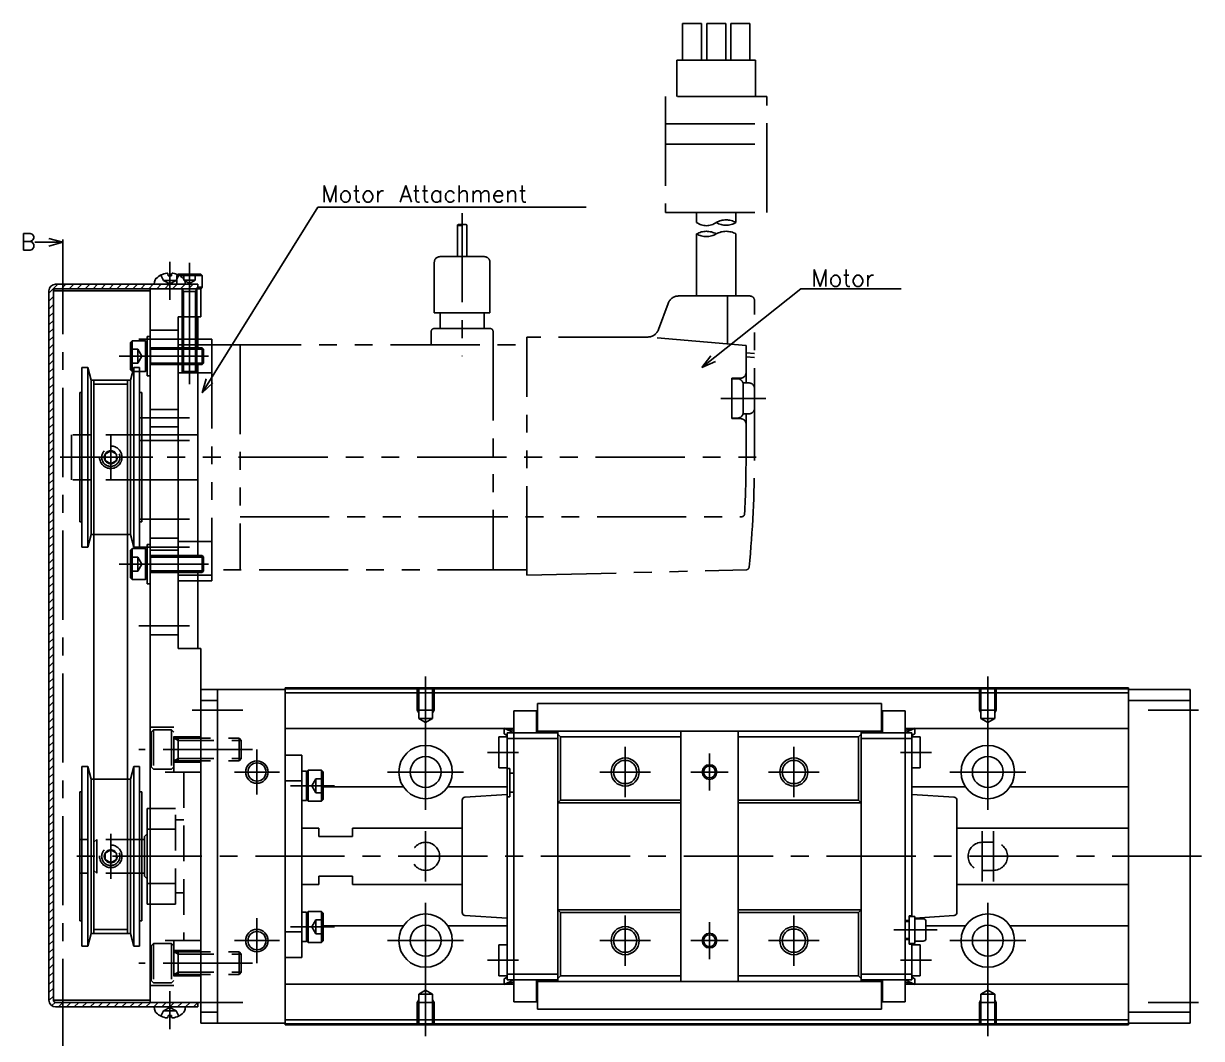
# Model space of a CAD drawing. Extents: x -2 to 402, y -8 to 279.
# Drawn here: x 188.3 to 397.8, y 98.9 to 279.5 of the extents above; entities that cross this region are included whole.
import ezdxf

# ---------------------------------------------------------------- set-up
doc = ezdxf.new("R2010")
doc.units = 0
doc.header["$LTSCALE"] = 0.5
for name, pattern in [('CENTER', [50.8, 31.75, -6.35, 6.35, -6.35]), ('DASHED', [19.05, 12.7, -6.35]), ('PHANTOM', [63.5, 31.75, -6.35, 6.35, -6.35, 6.35, -6.35])]:
    doc.linetypes.add(name, pattern=pattern)
for name, color, linetype in [('MSM_CENTER', 1, 'CENTER'), ('MSM_CONTINUOUS', 7, 'CONTINUOUS'), ('MSM_DASHED', 4, 'DASHED'), ('MSM_IMAGINARY', 6, 'PHANTOM'), ('MSM_NARROW', 5, 'CONTINUOUS'), ('MSM_PART_NUMBER', 7, 'CONTINUOUS')]:
    doc.layers.add(name, color=color, linetype=linetype)
doc.styles.get("Standard").update_dxf_attribs({"font": 'txt.shx', "height": 3, "bigfont": 'bigfont.shx'})

msp = doc.modelspace()

# ---------------------------------------------------------------- linework, layer by layer
at = {"layer": 'MSM_CENTER'}
for p, q in [((195.26, 240.06), (195.26, 96.3)), ((214.26, 237.06), (214.26, 230.3)), ((217.76, 236.9), (217.76, 215.3)), ((217.76, 223.3), (208.76, 223.3)), ((205.26, 220.3), (222.26, 220.3)), ((217.76, 209.3), (208.76, 209.3)), ((203.76, 206.3), (203.76, 198.3)), ((217.76, 205.3), (208.76, 205.3)), ((196.26, 202.3), (211.26, 202.3)), ((217.76, 191.3), (208.76, 191.3)), ((217.76, 186.3), (208.76, 186.3)), ((205.26, 183.3), (222.26, 183.3)), ((217.76, 172.3), (208.76, 172.3)), ((259.76, 153.09), (259.76, 163.3)), ((359.76, 153.09), (359.76, 163.3)), ((218.26, 157.3), (227.26, 157.3)), ((397.26, 157.3), (388.26, 157.3)), ((259.76, 139.55), (259.76, 153.05)), ((359.76, 139.55), (359.76, 153.05)), ((228.96, 150.3), (208.76, 150.3)), ((229.76, 150.3), (229.76, 142.3)), ((270.76, 149.8), (276.26, 149.8)), ((295.26, 141.8), (295.26, 150.8)), ((310.26, 143), (310.26, 149.6)), ((325.26, 141.8), (325.26, 150.8)), ((349.76, 149.8), (344.26, 149.8)), ((225.76, 146.3), (233.76, 146.3)), ((253.01, 146.3), (266.51, 146.3)), ((290.76, 146.3), (299.76, 146.3)), ((306.96, 146.3), (313.56, 146.3)), ((320.76, 146.3), (329.76, 146.3)), ((353.01, 146.3), (366.51, 146.3)), ((235.76, 143.86), (243.56, 143.86)), ((203.76, 135.3), (203.76, 127.3)), ((259.76, 126.8), (259.76, 135.8)), ((358.76, 135.8), (358.76, 126.8)), ((360.76, 135.8), (360.76, 126.8)), ((397.76, 131.3), (196.26, 131.3)), ((259.76, 109.55), (259.76, 123.05)), ((359.76, 109.55), (359.76, 123.05)), ((229.76, 120.3), (229.76, 112.3)), ((295.26, 111.8), (295.26, 120.8)), ((310.26, 113), (310.26, 119.6)), ((325.26, 111.8), (325.26, 120.8)), ((235.76, 118.74), (243.56, 118.74)), ((350.76, 118.2), (343.06, 118.2)), ((225.76, 116.3), (233.76, 116.3)), ((253.01, 116.3), (266.51, 116.3)), ((290.76, 116.3), (299.76, 116.3)), ((306.96, 116.3), (313.56, 116.3)), ((320.76, 116.3), (329.76, 116.3)), ((353.01, 116.3), (366.51, 116.3)), ((228.96, 112.3), (208.76, 112.3)), ((270.76, 112.8), (276.26, 112.8)), ((349.76, 112.8), (344.26, 112.8)), ((259.76, 109.51), (259.76, 99.3)), ((359.76, 109.51), (359.76, 99.3)), ((214.26, 100.54), (214.26, 107.3)), ((218.26, 105.3), (227.26, 105.3)), ((397.26, 105.3), (388.26, 105.3))]:
    msp.add_line(p, q, dxfattribs=at)
at = {"layer": 'MSM_CONTINUOUS'}
for p, q in [((192.76, 241.23), (195.26, 240.56)), ((195.26, 241.06), (195.26, 240.06)), ((195.26, 240.56), (190.26, 240.56)), ((195.26, 240.56), (192.76, 239.89)), ((213.93, 234.98), (213.95, 234.6)), ((214.59, 234.98), (214.58, 234.6)), ((215.67, 234.81), (215.76, 234.9)), ((215.76, 234.9), (219.76, 234.9)), ((219.76, 234.9), (220.01, 234.65)), ((219.26, 233.1), (193.96, 233.1)), ((211.55, 233.5), (211.51, 233.1)), ((213.95, 234.6), (214.58, 234.6)), ((220.01, 234.65), (215.98, 234.65)), ((216.98, 233.5), (217.01, 233.1)), ((219.26, 233.1), (219.26, 232.3)), ((220.01, 234.65), (220.01, 232.55)), ((192.76, 231.9), (192.76, 105.7)), ((193.56, 231.9), (193.56, 105.7)), ((193.56, 231.9), (210.76, 231.9)), ((219.76, 232.3), (193.96, 232.3)), ((210.76, 105.3), (210.76, 232.3)), ((220.01, 232.55), (219.26, 232.55)), ((219.76, 232.3), (220.01, 232.55)), ((219.76, 232.3), (219.76, 227.3)), ((215.76, 227.3), (215.76, 168.3)), ((215.76, 227.3), (219.76, 227.3)), ((216.46, 227.3), (216.46, 221.8)), ((219.06, 227.3), (219.06, 221.8)), ((219.26, 227.3), (219.26, 221.8)), ((207.26, 222.75), (207.56, 223.05)), ((207.26, 222.75), (207.26, 217.85)), ((207.56, 223.05), (209.96, 223.05)), ((207.56, 223.05), (207.56, 217.55)), ((210.26, 222.75), (209.96, 223.05)), ((209.96, 217.55), (209.96, 223.05)), ((210.76, 223.8), (210.26, 223.8)), ((210.26, 216.8), (210.26, 223.8)), ((215.76, 221.8), (219.99, 221.8)), ((219.99, 218.8), (219.99, 221.8)), ((219.99, 221.8), (220.26, 221.53)), ((220.26, 221.53), (220.26, 219.07)), ((198.62, 218.3), (198.62, 186.3)), ((199.66, 218.3), (198.62, 218.3)), ((199.66, 218.3), (199.66, 186.3)), ((200.26, 216.05), (199.66, 218.3)), ((207.86, 218.3), (207.26, 216.05)), ((207.86, 218.3), (207.86, 186.3)), ((208.9, 218.3), (207.86, 218.3)), ((208.9, 218.3), (208.9, 186.3)), ((215.76, 218.8), (219.99, 218.8)), ((216.46, 218.8), (216.46, 217.54)), ((219.06, 218.8), (219.06, 217.54)), ((219.26, 218.8), (219.26, 184.8)), ((220.26, 219.07), (219.99, 218.8)), ((200.26, 216.05), (200.26, 188.55)), ((207.26, 216.05), (200.26, 216.05)), ((200.76, 216.05), (200.76, 117.55)), ((206.76, 216.05), (206.76, 117.55)), ((207.56, 217.55), (207.26, 217.85)), ((207.26, 216.05), (207.26, 188.55)), ((207.56, 217.55), (207.66, 217.55)), ((208.9, 217.55), (209.96, 217.55)), ((210.26, 217.85), (209.96, 217.55)), ((210.26, 216.8), (210.76, 216.8)), ((219.06, 217.54), (216.46, 217.54)), ((216.7, 217.3), (216.46, 217.54)), ((218.82, 217.3), (216.7, 217.3)), ((218.82, 217.3), (219.06, 217.54)), ((198.26, 213.8), (198.26, 190.8)), ((198.62, 213.8), (198.26, 213.8)), ((209.26, 213.8), (208.9, 213.8)), ((209.26, 213.8), (209.26, 190.8)), ((198.26, 190.8), (198.62, 190.8)), ((208.9, 190.8), (209.26, 190.8)), ((199.66, 186.3), (200.26, 188.55)), ((200.26, 188.55), (200.76, 188.55)), ((206.76, 188.55), (207.26, 188.55)), ((207.26, 188.55), (207.86, 186.3)), ((210.76, 186.8), (210.26, 186.8)), ((210.26, 179.8), (210.26, 186.8)), ((198.62, 186.3), (199.66, 186.3)), ((207.26, 185.75), (207.56, 186.05)), ((207.26, 185.75), (207.26, 180.85)), ((207.56, 186.05), (209.96, 186.05)), ((207.56, 186.05), (207.56, 180.55)), ((207.86, 186.3), (208.9, 186.3)), ((210.26, 185.75), (209.96, 186.05)), ((209.96, 180.55), (209.96, 186.05)), ((215.76, 184.8), (219.99, 184.8)), ((219.99, 181.8), (219.99, 184.8)), ((219.99, 184.8), (220.26, 184.53)), ((220.26, 184.53), (220.26, 182.07)), ((207.56, 180.55), (207.26, 180.85)), ((207.56, 180.55), (209.96, 180.55)), ((210.26, 180.85), (209.96, 180.55)), ((215.76, 181.8), (219.99, 181.8)), ((219.26, 181.8), (219.26, 168.3)), ((220.26, 182.07), (219.99, 181.8)), ((210.26, 179.8), (210.76, 179.8)), ((215.76, 168.3), (219.76, 168.3)), ((219.76, 168.3), (219.76, 101.6)), ((219.76, 161), (234.76, 161)), ((222.76, 161), (222.76, 101.6)), ((384.76, 161.3), (234.76, 161.3)), ((234.76, 161.3), (234.76, 101.3)), ((384.76, 161.1), (234.76, 161.1)), ((384.76, 160.4), (234.76, 160.4)), ((384.76, 101.3), (384.76, 161.3)), ((384.76, 161), (395.76, 161)), ((395.76, 101.6), (395.76, 161)), ((219.76, 159), (222.76, 159)), ((275.46, 157.2), (275.46, 105.4)), ((279.46, 157.2), (275.46, 157.2)), ((279.46, 153.25), (279.46, 157.2)), ((279.66, 158.52), (340.86, 158.52)), ((279.66, 158.52), (279.66, 153.55)), ((340.86, 158.52), (340.86, 153.55)), ((341.06, 153.25), (341.06, 157.2)), ((345.06, 157.2), (341.06, 157.2)), ((345.06, 105.4), (345.06, 157.2)), ((384.76, 159), (395.76, 159)), ((273.76, 154.05), (234.76, 154.05)), ((275.46, 153.25), (273.76, 154.1)), ((273.76, 153.1), (273.76, 154.1)), ((274.26, 152.8), (273.76, 153.1)), ((275.46, 154.05), (273.86, 154.05)), ((275.46, 153.67), (273.96, 154.05)), ((274.26, 153.25), (274.26, 109.35)), ((274.26, 153.25), (283.26, 153.25)), ((279.46, 153.55), (341.06, 153.55)), ((283.26, 109.05), (283.26, 153.55)), ((283.26, 153.05), (283.76, 152.55)), ((305.16, 153.55), (305.16, 109.05)), ((315.36, 109.05), (315.36, 153.55)), ((336.76, 152.55), (337.26, 153.05)), ((337.26, 153.55), (337.26, 109.05)), ((346.26, 153.25), (337.26, 153.25)), ((345.06, 153.25), (346.76, 154.1)), ((346.66, 154.05), (345.06, 154.05)), ((345.06, 153.67), (346.56, 154.05)), ((346.26, 120.6), (346.26, 153.25)), ((346.26, 152.8), (346.76, 153.1)), ((346.76, 153.1), (346.76, 154.1)), ((384.76, 154.05), (346.76, 154.05)), ((272.76, 147.05), (272.76, 152.55)), ((274.26, 152.55), (272.76, 152.55)), ((274.26, 152.25), (283.26, 152.25)), ((305.16, 152.55), (283.76, 152.55)), ((283.76, 152.55), (283.76, 141.3)), ((336.76, 152.55), (315.36, 152.55)), ((336.76, 141.3), (336.76, 152.55)), ((346.26, 152.25), (337.26, 152.25)), ((347.76, 152.55), (346.26, 152.55)), ((347.76, 147.05), (347.76, 152.55)), ((237.76, 149.3), (234.76, 149.3)), ((237.76, 113.3), (237.76, 149.3)), ((198.62, 147.3), (198.62, 115.3)), ((199.66, 147.3), (198.62, 147.3)), ((199.66, 147.3), (199.66, 115.3)), ((200.26, 145.05), (199.66, 147.3)), ((207.86, 147.3), (207.26, 145.05)), ((207.86, 147.3), (207.86, 115.3)), ((208.9, 147.3), (207.86, 147.3)), ((208.9, 147.3), (208.9, 115.3)), ((272.76, 147.05), (274.26, 147.05)), ((274.26, 146.9), (274.76, 146.9)), ((274.76, 141.9), (274.76, 146.9)), ((346.26, 147.05), (347.76, 147.05)), ((200.26, 145.05), (200.26, 117.55)), ((200.76, 145.05), (200.26, 145.05)), ((207.26, 145.05), (206.76, 145.05)), ((207.26, 145.05), (207.26, 117.55)), ((234.76, 144.72), (237.76, 144.72)), ((238.56, 146.46), (237.76, 146.46)), ((238.56, 146.31), (238.86, 146.61)), ((238.56, 141.26), (238.56, 146.46)), ((238.86, 141.11), (238.86, 146.61)), ((241.26, 146.61), (238.86, 146.61)), ((241.26, 146.61), (241.26, 141.11)), ((241.56, 146.31), (241.26, 146.61)), ((241.56, 146.31), (241.56, 141.41)), ((274.76, 146.1), (275.46, 146.1)), ((198.26, 142.8), (198.26, 119.8)), ((198.62, 142.8), (198.26, 142.8)), ((209.26, 142.8), (208.9, 142.8)), ((209.26, 142.8), (209.26, 119.8)), ((255.81, 143.66), (241.56, 143.66)), ((274.26, 143.66), (263.71, 143.66)), ((274.76, 142.7), (275.46, 142.7)), ((355.81, 143.66), (346.26, 143.66)), ((384.76, 143.66), (363.71, 143.66)), ((237.76, 141.26), (238.56, 141.26)), ((238.56, 141.41), (238.86, 141.11)), ((241.26, 141.11), (238.86, 141.11)), ((241.26, 141.11), (241.56, 141.41)), ((266.26, 141.3), (266.26, 121.3)), ((274.26, 142.3), (266.73, 141.8)), ((274.26, 141.9), (274.76, 141.9)), ((283.76, 141.3), (283.26, 140.8)), ((305.16, 140.8), (283.26, 140.8)), ((283.76, 141.3), (305.16, 141.3)), ((315.36, 141.3), (336.76, 141.3)), ((337.26, 140.8), (315.36, 140.8)), ((337.26, 140.8), (336.76, 141.3)), ((353.79, 141.8), (346.26, 142.3)), ((354.26, 121.3), (354.26, 141.3)), ((210.26, 122.8), (210.26, 139.8)), ((210.76, 139.8), (210.26, 139.8)), ((240.76, 136.3), (237.76, 136.3)), ((240.76, 136.3), (240.76, 134.8)), ((266.26, 136.3), (246.76, 136.3)), ((246.76, 134.8), (246.76, 136.3)), ((384.76, 136.3), (354.26, 136.3)), ((209.26, 134.3), (209.76, 134.3)), ((210.26, 135.3), (209.76, 134.8)), ((209.76, 134.8), (209.76, 127.8)), ((210.26, 136.12), (210.76, 136.12)), ((240.76, 134.8), (246.76, 134.8)), ((209.76, 128.3), (209.26, 128.3)), ((209.76, 127.8), (210.26, 127.3)), ((210.26, 126.48), (210.76, 126.48)), ((237.76, 126.3), (240.76, 126.3)), ((246.76, 127.8), (240.76, 127.8)), ((240.76, 127.8), (240.76, 126.3)), ((246.76, 126.3), (246.76, 127.8)), ((246.76, 126.3), (266.26, 126.3)), ((354.26, 126.3), (384.76, 126.3)), ((210.76, 122.8), (210.26, 122.8)), ((305.16, 121.8), (283.26, 121.8)), ((283.26, 121.8), (283.76, 121.3)), ((337.26, 121.8), (315.36, 121.8)), ((336.76, 121.3), (337.26, 121.8)), ((198.26, 119.8), (198.62, 119.8)), ((208.9, 119.8), (209.26, 119.8)), ((238.56, 121.34), (237.76, 121.34)), ((238.56, 121.19), (238.86, 121.49)), ((238.56, 116.14), (238.56, 121.34)), ((241.26, 121.49), (238.86, 121.49)), ((238.86, 115.99), (238.86, 121.49)), ((241.26, 121.49), (241.26, 115.99)), ((241.56, 121.19), (241.26, 121.49)), ((241.56, 121.19), (241.56, 116.29)), ((266.73, 120.8), (274.26, 120.3)), ((305.16, 121.3), (283.76, 121.3)), ((283.76, 121.3), (283.76, 110.05)), ((336.76, 121.3), (315.36, 121.3)), ((336.76, 110.05), (336.76, 121.3)), ((345.76, 119.9), (345.06, 119.9)), ((345.76, 119.7), (345.06, 119.7)), ((346.26, 120.7), (345.76, 120.7)), ((345.76, 120.7), (345.76, 115.7)), ((346.76, 120.6), (345.76, 120.6)), ((346.76, 120.27), (353.8, 120.8)), ((346.76, 115.8), (346.76, 120.6)), ((348.26, 120.2), (346.76, 120.2)), ((348.76, 119.7), (348.76, 116.7)), ((199.66, 115.3), (200.26, 117.55)), ((200.26, 117.55), (207.26, 117.55)), ((207.26, 117.55), (207.86, 115.3)), ((234.76, 117.88), (237.76, 117.88)), ((255.81, 118.94), (241.56, 118.94)), ((274.26, 118.94), (263.71, 118.94)), ((355.81, 118.94), (348.76, 118.94)), ((384.76, 118.94), (363.71, 118.94)), ((198.62, 115.3), (199.66, 115.3)), ((207.86, 115.3), (208.9, 115.3)), ((237.76, 116.14), (238.56, 116.14)), ((238.56, 116.29), (238.86, 115.99)), ((241.26, 115.99), (238.86, 115.99)), ((241.26, 115.99), (241.56, 116.29)), ((272.76, 115.55), (272.76, 110.05)), ((274.26, 115.55), (272.76, 115.55)), ((345.76, 116.7), (345.06, 116.7)), ((345.76, 116.5), (345.06, 116.5)), ((345.76, 115.8), (346.76, 115.8)), ((346.26, 115.7), (345.76, 115.7)), ((346.26, 115.8), (346.26, 109.35)), ((347.76, 115.55), (346.26, 115.55)), ((348.26, 116.2), (346.76, 116.2)), ((347.76, 115.55), (347.76, 110.05)), ((234.76, 113.3), (237.76, 113.3)), ((272.76, 110.05), (274.26, 110.05)), ((274.26, 109.8), (273.76, 109.5)), ((273.76, 109.5), (273.76, 108.5)), ((275.46, 109.35), (273.76, 108.5)), ((274.26, 110.35), (283.26, 110.35)), ((274.26, 109.35), (283.26, 109.35)), ((279.46, 105.4), (279.46, 109.35)), ((341.06, 109.05), (279.46, 109.05)), ((279.66, 104.08), (279.66, 109.05)), ((283.76, 110.05), (283.26, 109.55)), ((283.76, 110.05), (305.16, 110.05)), ((315.36, 110.05), (336.76, 110.05)), ((337.26, 109.55), (336.76, 110.05)), ((346.26, 110.35), (337.26, 110.35)), ((346.26, 109.35), (337.26, 109.35)), ((340.86, 104.08), (340.86, 109.05)), ((341.06, 109.35), (341.06, 105.4)), ((345.06, 109.35), (346.76, 108.5)), ((346.26, 110.05), (347.76, 110.05)), ((346.26, 109.8), (346.76, 109.5)), ((346.76, 109.5), (346.76, 108.5)), ((273.76, 108.55), (234.76, 108.55)), ((275.46, 108.55), (273.86, 108.55)), ((275.46, 108.92), (273.96, 108.55)), ((345.06, 108.92), (346.56, 108.55)), ((346.66, 108.55), (345.06, 108.55)), ((384.76, 108.55), (346.76, 108.55)), ((193.56, 105.7), (210.76, 105.7)), ((193.96, 105.3), (219.76, 105.3)), ((219.26, 105.3), (219.26, 104.5)), ((275.46, 105.4), (279.46, 105.4)), ((279.66, 106.55), (279.46, 106.55)), ((341.06, 106.55), (340.86, 106.55)), ((341.06, 105.4), (345.06, 105.4)), ((193.96, 104.5), (219.26, 104.5)), ((211.55, 104.1), (211.51, 104.5)), ((213.93, 102.62), (213.95, 103)), ((214.58, 103), (213.95, 103)), ((214.59, 102.62), (214.58, 103)), ((216.98, 104.1), (217.01, 104.5)), ((219.76, 103.6), (222.76, 103.6)), ((279.66, 104.08), (340.86, 104.08)), ((395.76, 103.6), (384.76, 103.6)), ((219.76, 101.6), (234.76, 101.6)), ((384.76, 102.2), (234.76, 102.2)), ((384.76, 101.5), (234.76, 101.5)), ((384.76, 101.3), (234.76, 101.3)), ((395.76, 101.6), (384.76, 101.6))]:
    msp.add_line(p, q, dxfattribs=at)
for centre, radius in [((259.76, 146.3), 4.75), ((359.76, 146.3), 4.75), ((259.76, 146.3), 2.75), ((359.76, 146.3), 2.75), ((229.76, 146.3), 1.62), ((295.26, 146.3), 2.07), ((310.26, 146.3), 1.06), ((325.26, 146.3), 2.07), ((259.76, 116.3), 4.75), ((359.76, 116.3), 4.75), ((229.76, 116.3), 1.62), ((259.76, 116.3), 2.75), ((295.26, 116.3), 2.07), ((310.26, 116.3), 1.06), ((325.26, 116.3), 2.07), ((359.76, 116.3), 2.75)]:
    msp.add_circle(centre, radius, dxfattribs=at)
for centre, radius, start, end in [((214.26, 231.6), 3.5, 98.5396, 133.4267), ((213.73, 234.78), 0.284, 44.1872, 87.0617), ((214.8, 234.78), 0.284, 92.9383, 135.8128), ((214.26, 231.6), 3.5, 46.5733, 81.4604), ((193.96, 231.9), 1.2, 90, 180), ((212.54, 233.42), 1, 133.4267, 175), ((215.98, 233.42), 1, 5, 46.5733), ((193.96, 231.9), 0.4, 90, 180), ((266.76, 141.3), 0.5, 93.8066, 180), ((353.76, 141.3), 0.5, 0, 86.1934), ((266.76, 121.3), 0.5, 180, 266.1934), ((348.26, 119.7), 0.5, 0, 90), ((353.76, 121.3), 0.5, 274.3133, 0), ((348.26, 116.7), 0.5, 270, 0), ((193.96, 105.7), 1.2, 180, 270), ((193.96, 105.7), 0.4, 180, 270), ((212.54, 104.18), 1, 185, 226.5733), ((214.26, 106), 3.5, 226.5733, 261.4604), ((214.26, 106), 3.5, 278.5396, 313.4267), ((215.98, 104.18), 1, 313.4267, 355), ((213.73, 102.82), 0.284, 272.9383, 315.8128), ((214.8, 102.82), 0.284, 224.1872, 267.0617)]:
    msp.add_arc(centre, radius, start, end, dxfattribs=at)
at = {"layer": 'MSM_DASHED'}
for p, q in [((212.65, 234.71), (213.12, 233.77)), ((215.87, 234.71), (215.41, 233.77)), ((215.51, 234.65), (215.67, 234.81)), ((216.76, 233.8), (216.76, 234.9)), ((217.76, 234.9), (217.76, 233.8)), ((218.76, 233.8), (218.76, 234.9)), ((214.26, 233.17), (213.12, 233.77)), ((213.12, 233.77), (215.41, 233.77)), ((214.26, 233.17), (215.41, 233.77)), ((215.51, 234.65), (215.51, 233.1)), ((215.98, 234.65), (215.51, 234.65)), ((216.76, 233.8), (218.76, 233.8)), ((217.76, 233.22), (216.76, 233.8)), ((218.76, 233.8), (217.76, 233.22)), ((216.46, 232.2), (216.46, 227.3)), ((219.06, 231.81), (216.46, 231.81)), ((216.7, 231.81), (216.7, 227.3)), ((218.82, 231.81), (218.82, 227.3)), ((219.06, 232.2), (219.06, 227.3)), ((210.76, 224.9), (215.76, 224.9)), ((207.26, 221.55), (208.56, 221.55)), ((207.26, 220.3), (208.56, 220.3)), ((208.56, 221.55), (208.56, 219.05)), ((208.56, 221.55), (209.28, 220.3)), ((209.28, 220.3), (208.56, 219.05)), ((210.76, 221.8), (215.76, 221.8)), ((210.76, 221.55), (210.8, 221.53)), ((210.8, 221.8), (210.8, 218.8)), ((210.8, 221.53), (215.76, 221.53)), ((207.26, 219.05), (208.56, 219.05)), ((210.76, 219.05), (210.8, 219.07)), ((210.76, 218.8), (215.76, 218.8)), ((210.8, 219.07), (215.76, 219.07)), ((207.66, 217.55), (208.9, 217.55)), ((200.76, 215.29), (206.76, 215.29)), ((210.76, 210.8), (215.76, 210.8)), ((210.76, 207.7), (215.76, 207.7)), ((209.26, 206.3), (198.26, 206.3)), ((203.76, 203.45), (202.76, 202.88)), ((204.76, 202.88), (203.76, 203.45)), ((202.76, 202.88), (202.76, 201.72)), ((202.76, 201.72), (203.76, 201.15)), ((203.76, 201.15), (204.76, 201.72)), ((204.76, 201.72), (204.76, 202.88)), ((209.26, 198.3), (198.26, 198.3)), ((200.76, 188.55), (206.76, 188.55)), ((210.76, 187.9), (215.76, 187.9)), ((207.26, 184.55), (208.56, 184.55)), ((208.56, 184.55), (208.56, 182.05)), ((208.56, 184.55), (209.28, 183.3)), ((210.76, 185.8), (215.76, 185.8)), ((210.76, 184.8), (215.76, 184.8)), ((210.76, 184.55), (210.8, 184.53)), ((210.8, 184.8), (210.8, 181.8)), ((210.8, 184.53), (215.76, 184.53)), ((207.26, 183.3), (208.56, 183.3)), ((209.28, 183.3), (208.56, 182.05)), ((207.26, 182.05), (208.56, 182.05)), ((210.76, 182.05), (210.8, 182.07)), ((210.76, 181.8), (215.76, 181.8)), ((210.8, 182.07), (215.76, 182.07)), ((210.76, 170.7), (215.76, 170.7)), ((258.26, 161.3), (258.26, 157.3)), ((258.53, 161.3), (258.53, 155.8)), ((260.99, 161.3), (260.99, 155.8)), ((261.26, 161.3), (261.26, 157.3)), ((358.26, 161.3), (358.26, 157.3)), ((358.53, 161.3), (358.53, 155.8)), ((360.99, 161.3), (360.99, 155.8)), ((361.26, 161.3), (361.26, 157.3)), ((258.26, 157.3), (258.53, 156.83)), ((261.26, 157.3), (258.26, 157.3)), ((261.26, 157.3), (260.99, 156.83)), ((358.26, 157.3), (358.53, 156.83)), ((361.26, 157.3), (358.26, 157.3)), ((361.26, 157.3), (360.99, 156.83)), ((260.99, 155.8), (258.53, 155.8)), ((258.53, 155.8), (259.76, 155.09)), ((260.99, 155.8), (259.76, 155.09)), ((360.99, 155.8), (358.53, 155.8)), ((358.53, 155.8), (359.76, 155.09)), ((360.99, 155.8), (359.76, 155.09)), ((214.96, 154.3), (210.76, 154.3)), ((210.96, 153.4), (211.36, 153.8)), ((210.96, 153.4), (210.96, 147.2)), ((211.36, 153.8), (211.36, 146.8)), ((211.36, 153.8), (214.56, 153.8)), ((214.56, 153.8), (214.56, 146.8)), ((214.96, 153.4), (214.56, 153.8)), ((214.96, 146.3), (214.96, 154.3)), ((214.96, 152.55), (219.76, 152.55)), ((215.06, 152.33), (215.76, 151.92)), ((215.16, 152.3), (226.58, 152.3)), ((215.76, 152.3), (215.76, 148.3)), ((215.76, 151.92), (226.96, 151.92)), ((226.58, 148.3), (226.58, 152.3)), ((226.96, 151.92), (226.58, 152.3)), ((226.96, 148.68), (226.96, 151.92)), ((211.36, 146.8), (210.96, 147.2)), ((211.36, 146.8), (214.56, 146.8)), ((214.56, 146.8), (214.96, 147.2)), ((214.96, 148.05), (219.76, 148.05)), ((215.06, 148.27), (215.76, 148.68)), ((215.16, 148.3), (226.58, 148.3)), ((215.76, 148.68), (226.96, 148.68)), ((226.58, 148.3), (226.96, 148.68)), ((206.76, 145.05), (200.76, 145.05)), ((219.76, 146.3), (210.76, 146.3)), ((216.76, 146.3), (216.76, 116.3)), ((240.26, 145.11), (239.54, 143.86)), ((240.26, 145.11), (240.26, 142.61)), ((241.56, 145.11), (240.26, 145.11)), ((239.54, 143.86), (240.26, 142.61)), ((241.56, 143.86), (240.26, 143.86)), ((241.56, 142.61), (240.26, 142.61)), ((215.26, 139.8), (210.76, 139.8)), ((215.26, 122.8), (215.26, 139.8)), ((216.76, 137.8), (215.26, 137.8)), ((209.26, 134.3), (198.26, 134.3)), ((201.26, 134.3), (200.76, 133.8)), ((201.26, 128.3), (201.26, 134.3)), ((210.76, 136.12), (215.26, 136.12)), ((203.76, 132.45), (202.76, 131.88)), ((204.76, 131.88), (203.76, 132.45)), ((360.76, 133.8), (358.76, 133.8)), ((202.76, 131.88), (202.76, 130.72)), ((202.76, 130.72), (203.76, 130.15)), ((203.76, 130.15), (204.76, 130.72)), ((204.76, 130.72), (204.76, 131.88)), ((209.26, 128.3), (198.26, 128.3)), ((200.76, 128.8), (201.26, 128.3)), ((358.76, 128.8), (360.76, 128.8)), ((210.76, 126.48), (215.26, 126.48)), ((216.76, 124.8), (215.26, 124.8)), ((215.26, 122.8), (210.76, 122.8)), ((240.26, 119.99), (239.54, 118.74)), ((241.56, 119.99), (240.26, 119.99)), ((240.26, 119.99), (240.26, 117.49)), ((200.76, 118.31), (206.76, 118.31)), ((239.54, 118.74), (240.26, 117.49)), ((241.56, 118.74), (240.26, 118.74)), ((241.56, 117.49), (240.26, 117.49)), ((219.76, 116.3), (210.76, 116.3)), ((210.96, 115.4), (211.36, 115.8)), ((210.96, 115.4), (210.96, 109.2)), ((211.36, 115.8), (211.36, 108.8)), ((211.36, 115.8), (214.56, 115.8)), ((214.56, 115.8), (214.56, 108.8)), ((214.96, 115.4), (214.56, 115.8)), ((214.96, 116.3), (214.96, 108.3)), ((214.96, 114.55), (219.76, 114.55)), ((215.06, 114.33), (215.76, 113.92)), ((215.16, 114.3), (226.58, 114.3)), ((215.76, 114.3), (215.76, 110.3)), ((215.76, 113.92), (226.96, 113.92)), ((226.58, 110.3), (226.58, 114.3)), ((226.96, 113.92), (226.58, 114.3)), ((226.96, 110.68), (226.96, 113.92)), ((211.36, 108.8), (210.96, 109.2)), ((214.56, 108.8), (214.96, 109.2)), ((214.96, 110.05), (219.76, 110.05)), ((215.06, 110.27), (215.76, 110.68)), ((215.16, 110.3), (226.58, 110.3)), ((215.76, 110.68), (226.96, 110.68)), ((226.58, 110.3), (226.96, 110.68)), ((214.96, 108.3), (210.76, 108.3)), ((211.36, 108.8), (214.56, 108.8)), ((258.53, 106.8), (259.76, 107.51)), ((260.99, 106.8), (259.76, 107.51)), ((358.53, 106.8), (359.76, 107.51)), ((360.99, 106.8), (359.76, 107.51)), ((258.26, 105.3), (258.53, 105.77)), ((258.26, 101.3), (258.26, 105.3)), ((261.26, 105.3), (258.26, 105.3)), ((258.53, 101.3), (258.53, 106.8)), ((260.99, 106.8), (258.53, 106.8)), ((260.99, 101.3), (260.99, 106.8)), ((261.26, 105.3), (260.99, 105.77)), ((261.26, 101.3), (261.26, 105.3)), ((358.26, 105.3), (358.53, 105.77)), ((358.26, 101.3), (358.26, 105.3)), ((361.26, 105.3), (358.26, 105.3)), ((358.53, 101.3), (358.53, 106.8)), ((360.99, 106.8), (358.53, 106.8)), ((360.99, 101.3), (360.99, 106.8)), ((361.26, 105.3), (360.99, 105.77)), ((361.26, 101.3), (361.26, 105.3)), ((212.65, 102.89), (213.12, 103.83)), ((214.26, 104.43), (213.12, 103.83)), ((215.41, 103.83), (213.12, 103.83)), ((214.26, 104.43), (215.41, 103.83)), ((215.87, 102.89), (215.41, 103.83))]:
    msp.add_line(p, q, dxfattribs=at)
for centre, radius in [((203.76, 202.3), 2), ((203.76, 202.3), 1.62), ((203.76, 202.3), 1.15), ((203.76, 131.3), 2), ((203.76, 131.3), 1.62), ((203.76, 131.3), 1.15), ((259.76, 131.3), 2.5)]:
    msp.add_circle(centre, radius, dxfattribs=at)
for centre, radius, start, end in [((216.36, 232.2), 0.1, 0, 90), ((219.16, 232.2), 0.1, 90, 180), ((215.16, 152.5), 0.2, 180, 270), ((215.16, 148.1), 0.2, 90, 180), ((358.76, 131.3), 2.5, 90, 270), ((360.76, 131.3), 2.5, 270, 90), ((215.16, 114.5), 0.2, 180, 270), ((215.16, 110.1), 0.2, 90, 180)]:
    msp.add_arc(centre, radius, start, end, dxfattribs=at)
at = {"layer": 'MSM_IMAGINARY'}
for p, q in [((305.46, 279.48), (308.86, 279.48)), ((305.46, 279.48), (305.46, 272.98)), ((308.86, 279.48), (308.86, 272.98)), ((309.76, 279.48), (313.16, 279.48)), ((309.76, 279.48), (309.76, 272.98)), ((313.16, 279.48), (313.16, 272.98)), ((314.06, 279.48), (317.46, 279.48)), ((314.06, 272.98), (314.06, 279.48)), ((317.46, 279.48), (317.46, 272.98)), ((304.46, 272.98), (318.46, 272.98)), ((304.46, 266.48), (304.46, 272.98)), ((318.46, 272.98), (318.46, 266.48)), ((320.46, 266.48), (302.46, 266.48)), ((302.46, 266.48), (302.46, 245.86)), ((320.46, 245.86), (320.46, 266.48)), ((302.46, 261.63), (320.46, 261.63)), ((302.46, 258.03), (320.46, 258.03)), ((266.26, 245.75), (266.26, 220.3)), ((302.46, 245.86), (320.46, 245.86)), ((307.96, 245.86), (307.96, 244.07)), ((314.96, 244.07), (314.96, 245.86)), ((265.41, 243.64), (265.41, 238)), ((267.11, 238), (267.11, 243.64)), ((307.96, 231), (307.96, 242.04)), ((314.96, 231), (314.96, 242.04)), ((261.31, 237), (261.31, 228)), ((262.31, 238), (270.21, 238)), ((271.21, 237), (271.21, 228)), ((317.46, 231), (304.76, 231)), ((313.46, 222.46), (313.46, 231)), ((302.88, 229.68), (301.18, 225.02)), ((318.26, 202.3), (318.26, 230.2)), ((261.31, 228), (271.21, 228)), ((262.36, 228), (262.36, 225.2)), ((270.16, 228), (270.16, 225.2)), ((217.76, 225.3), (217.76, 215.3)), ((260.76, 224.7), (260.76, 222.3)), ((261.26, 225.2), (271.26, 225.2)), ((271.76, 224.7), (271.76, 182.3)), ((215.76, 180.3), (215.76, 223.3)), ((215.76, 223.3), (221.76, 223.3)), ((215.76, 222.3), (221.76, 222.3)), ((216.46, 223.3), (216.46, 217.3)), ((216.7, 223.3), (216.7, 217.3)), ((218.82, 223.3), (218.82, 217.3)), ((219.06, 223.3), (219.06, 217.3)), ((221.76, 223.3), (221.76, 180.3)), ((221.76, 222.3), (277.76, 222.3)), ((226.76, 222.3), (226.76, 182.3)), ((277.76, 181.3), (277.76, 223.7)), ((299.3, 223.7), (277.76, 223.7)), ((316.76, 222.17), (299.3, 223.7)), ((316.76, 215.53), (316.76, 222.17)), ((318.26, 220.76), (316.76, 220.89)), ((318.26, 220.06), (316.76, 220.19)), ((215.76, 217.3), (221.76, 217.3)), ((219.26, 187.3), (219.26, 217.3)), ((314.26, 216.38), (315.76, 216.38)), ((314.26, 209.18), (314.26, 216.38)), ((315.26, 216.28), (314.26, 216.28)), ((316.23, 215.53), (317.26, 215.53)), ((316.26, 210.28), (316.26, 215.28)), ((312.26, 212.78), (320.26, 212.78)), ((317.26, 210.03), (316.26, 210.03)), ((316.76, 202.3), (316.76, 210.03)), ((314.26, 209.28), (315.26, 209.28)), ((315.76, 209.18), (314.26, 209.18)), ((219.26, 206.3), (196.76, 206.3)), ((196.76, 206.3), (196.76, 198.3)), ((194.76, 202.3), (320.26, 202.3)), ((219.26, 198.3), (196.76, 198.3)), ((226.76, 191.73), (316, 191.73)), ((215.76, 187.3), (221.76, 187.3)), ((277.76, 182.3), (221.76, 182.3)), ((277.76, 181.3), (316.82, 182.29)), ((215.76, 181.3), (221.76, 181.3)), ((215.76, 180.3), (221.76, 180.3))]:
    msp.add_line(p, q, dxfattribs=at)
for centre, radius, start, end in [((265.84, 242.9), 0.85, 60.0009, 119.999), ((265.84, 244.37), 0.85, 240.001, 299.999), ((266.69, 242.9), 0.85, 59.9987, 119.999), ((309.71, 246.51), 3, 234.3132, 305.6839), ((313.21, 241.04), 3.5, 60.0014, 120.0014), ((313.21, 247.1), 3.5, 240.0015, 300.0015), ((309.71, 239.01), 3.5, 60.0014, 120.1319), ((309.71, 245.07), 3.5, 239.871, 300), ((313.21, 239.01), 3.5, 60.0637, 120), ((262.31, 237), 1, 90, 180), ((270.21, 237), 1, 360, 90), ((304.76, 229), 2, 90, 160), ((317.46, 230.2), 0.8, 360, 90), ((261.26, 224.7), 0.5, 90, 180), ((271.26, 224.7), 0.5, 360, 90), ((299.3, 225.7), 2, 270, 340), ((315.26, 215.28), 1, 360, 90), ((315.76, 217.38), 1, 270, 0), ((317.26, 214.53), 1, 360, 90), ((315.26, 210.28), 1, 270, 360), ((317.26, 211.03), 1, 270, 360), ((315.76, 208.18), 1, 1.7094, 90), ((118.26, 202.3), 198.5, 357.0836, 0), ((118.26, 202.3), 200, 354.3874, 0), ((316, 192.23), 0.5, 270, 357.0836), ((316.8, 182.79), 0.5, 271.4503, 354.3874)]:
    msp.add_arc(centre, radius, start, end, dxfattribs=at)
at = {"layer": 'MSM_NARROW'}
for p, q in [((192.76, 231.51), (194.35, 233.1)), ((194.97, 232.3), (195.77, 233.1)), ((196.38, 232.3), (197.18, 233.1)), ((197.79, 232.3), (198.59, 233.1)), ((199.21, 232.3), (200.01, 233.1)), ((200.62, 232.3), (201.42, 233.1)), ((202.04, 232.3), (202.84, 233.1)), ((203.45, 232.3), (204.25, 233.1)), ((204.87, 232.3), (205.67, 233.1)), ((206.28, 232.3), (207.08, 233.1)), ((207.69, 232.3), (208.49, 233.1)), ((209.11, 232.3), (209.91, 233.1)), ((210.52, 232.3), (211.32, 233.1)), ((211.94, 232.3), (212.74, 233.1)), ((213.35, 232.3), (214.15, 233.1)), ((214.77, 232.3), (215.57, 233.1)), ((216.18, 232.3), (216.98, 233.1)), ((217.59, 232.3), (218.39, 233.1)), ((192.76, 230.09), (193.56, 230.89)), ((216.45, 232.25), (216.7, 231.81)), ((219.07, 232.25), (218.82, 231.81)), ((219.01, 232.3), (219.26, 232.55)), ((192.76, 228.68), (193.56, 229.48)), ((192.76, 227.27), (193.56, 228.07)), ((192.76, 225.85), (193.56, 226.65)), ((216.7, 227.3), (216.7, 221.8)), ((218.82, 227.3), (218.82, 221.8)), ((192.76, 224.44), (193.56, 225.24)), ((192.76, 223.02), (193.56, 223.82)), ((192.76, 221.61), (193.56, 222.41)), ((192.76, 220.2), (193.56, 221)), ((215.76, 221.53), (220.26, 221.53)), ((192.76, 218.78), (193.56, 219.58)), ((192.76, 217.37), (193.56, 218.17)), ((215.76, 219.07), (220.26, 219.07)), ((216.7, 218.8), (216.7, 217.3)), ((218.82, 218.8), (218.82, 217.3)), ((192.76, 215.95), (193.56, 216.75)), ((192.76, 214.54), (193.56, 215.34)), ((192.76, 213.12), (193.56, 213.92)), ((192.76, 211.71), (193.56, 212.51)), ((192.76, 210.3), (193.56, 211.1)), ((192.76, 208.88), (193.56, 209.68)), ((192.76, 207.47), (193.56, 208.27)), ((192.76, 206.05), (193.56, 206.85)), ((192.76, 204.64), (193.56, 205.44)), ((192.76, 203.22), (193.56, 204.02)), ((192.76, 201.81), (193.56, 202.61)), ((192.76, 200.4), (193.56, 201.2)), ((192.76, 198.98), (193.56, 199.78)), ((192.76, 197.57), (193.56, 198.37)), ((192.76, 196.15), (193.56, 196.95)), ((192.76, 194.74), (193.56, 195.54)), ((192.76, 193.33), (193.56, 194.13)), ((192.76, 191.91), (193.56, 192.71)), ((192.76, 190.5), (193.56, 191.3)), ((192.76, 189.08), (193.56, 189.88)), ((192.76, 187.67), (193.56, 188.47)), ((192.76, 186.25), (193.56, 187.05)), ((192.76, 184.84), (193.56, 185.64)), ((215.76, 184.53), (220.26, 184.53)), ((192.76, 183.43), (193.56, 184.23)), ((192.76, 182.01), (193.56, 182.81)), ((192.76, 180.6), (193.56, 181.4)), ((215.76, 182.07), (220.26, 182.07)), ((192.76, 179.18), (193.56, 179.98)), ((192.76, 177.77), (193.56, 178.57)), ((192.76, 176.35), (193.56, 177.15)), ((192.76, 174.94), (193.56, 175.74)), ((192.76, 173.53), (193.56, 174.33)), ((192.76, 172.11), (193.56, 172.91)), ((192.76, 170.7), (193.56, 171.5)), ((192.76, 169.28), (193.56, 170.08)), ((192.76, 167.87), (193.56, 168.67)), ((192.76, 166.46), (193.56, 167.26)), ((192.76, 165.04), (193.56, 165.84)), ((192.76, 163.63), (193.56, 164.43)), ((192.76, 162.21), (193.56, 163.01)), ((192.76, 160.8), (193.56, 161.6)), ((192.76, 159.38), (193.56, 160.18)), ((192.76, 157.97), (193.56, 158.77)), ((192.76, 156.56), (193.56, 157.36)), ((192.76, 155.14), (193.56, 155.94)), ((192.76, 153.73), (193.56, 154.53)), ((192.76, 152.31), (193.56, 153.11)), ((192.76, 150.9), (193.56, 151.7)), ((192.76, 149.48), (193.56, 150.28)), ((192.76, 148.07), (193.56, 148.87)), ((192.76, 146.66), (193.56, 147.46)), ((192.76, 145.24), (193.56, 146.04)), ((192.76, 143.83), (193.56, 144.63)), ((192.76, 142.41), (193.56, 143.21)), ((192.76, 141), (193.56, 141.8)), ((192.76, 139.59), (193.56, 140.39)), ((192.76, 138.17), (193.56, 138.97)), ((192.76, 136.76), (193.56, 137.56)), ((192.76, 135.34), (193.56, 136.14)), ((192.76, 133.93), (193.56, 134.73)), ((192.76, 132.51), (193.56, 133.31)), ((192.76, 131.1), (193.56, 131.9)), ((192.76, 129.69), (193.56, 130.49)), ((192.76, 128.27), (193.56, 129.07)), ((192.76, 126.86), (193.56, 127.66)), ((192.76, 125.44), (193.56, 126.24)), ((192.76, 124.03), (193.56, 124.83)), ((192.76, 122.61), (193.56, 123.41)), ((192.76, 121.2), (193.56, 122)), ((192.76, 119.79), (193.56, 120.59)), ((192.76, 118.37), (193.56, 119.17)), ((192.76, 116.96), (193.56, 117.76)), ((192.76, 115.54), (193.56, 116.34)), ((192.76, 114.13), (193.56, 114.93)), ((192.76, 112.71), (193.56, 113.51)), ((192.76, 111.3), (193.56, 112.1)), ((192.76, 109.89), (193.56, 110.69)), ((192.76, 108.47), (193.56, 109.27)), ((192.76, 107.06), (193.56, 107.86)), ((192.76, 105.65), (193.56, 106.44)), ((193.26, 104.73), (193.85, 105.32)), ((194.45, 104.5), (195.25, 105.3)), ((195.86, 104.5), (196.66, 105.3)), ((197.27, 104.5), (198.07, 105.3)), ((198.69, 104.5), (199.49, 105.3)), ((200.1, 104.5), (200.9, 105.3)), ((201.52, 104.5), (202.32, 105.3)), ((202.93, 104.5), (203.73, 105.3)), ((204.35, 104.5), (205.15, 105.3)), ((205.76, 104.5), (206.56, 105.3)), ((207.17, 104.5), (207.97, 105.3)), ((208.59, 104.5), (209.39, 105.3)), ((210, 104.5), (210.8, 105.3)), ((211.42, 104.5), (212.22, 105.3)), ((212.83, 104.5), (213.63, 105.3)), ((214.24, 104.5), (215.04, 105.3)), ((215.66, 104.5), (216.46, 105.3)), ((217.07, 104.5), (217.87, 105.3)), ((218.49, 104.5), (219.26, 105.27))]:
    msp.add_line(p, q, dxfattribs=at)
for centre, radius in [((295.26, 146.3), 2.5), ((325.26, 146.3), 2.5), ((229.76, 146.3), 2), ((310.26, 146.3), 1.3), ((229.76, 116.3), 2), ((295.26, 116.3), 2.5), ((310.26, 116.3), 1.3), ((325.26, 116.3), 2.5)]:
    msp.add_circle(centre, radius, dxfattribs=at)
at = {"layer": 'MSM_PART_NUMBER'}
for p, q in [((220, 213.79), (240.57, 246.79)), ((240.57, 246.79), (288.32, 246.79)), ((308.92, 218.3), (326.51, 232.25)), ((326.51, 232.25), (344.35, 232.25)), ((308.92, 218.3), (310.47, 220.38)), ((311.3, 219.33), (308.92, 218.3)), ((220, 213.79), (220.75, 216.26)), ((221.89, 215.55), (220, 213.79))]:
    msp.add_line(p, q, dxfattribs=at)

# ---------------------------------------------------------------- texts
for s, p in [('Motor Attachment', (241.22, 247.69)), ('B', (187.74, 239.14)), ('Motor', (328.38, 232.69))]:
    msp.add_text(s, height=3, dxfattribs=at).set_placement(p)

doc.saveas('drawing.dxf')
